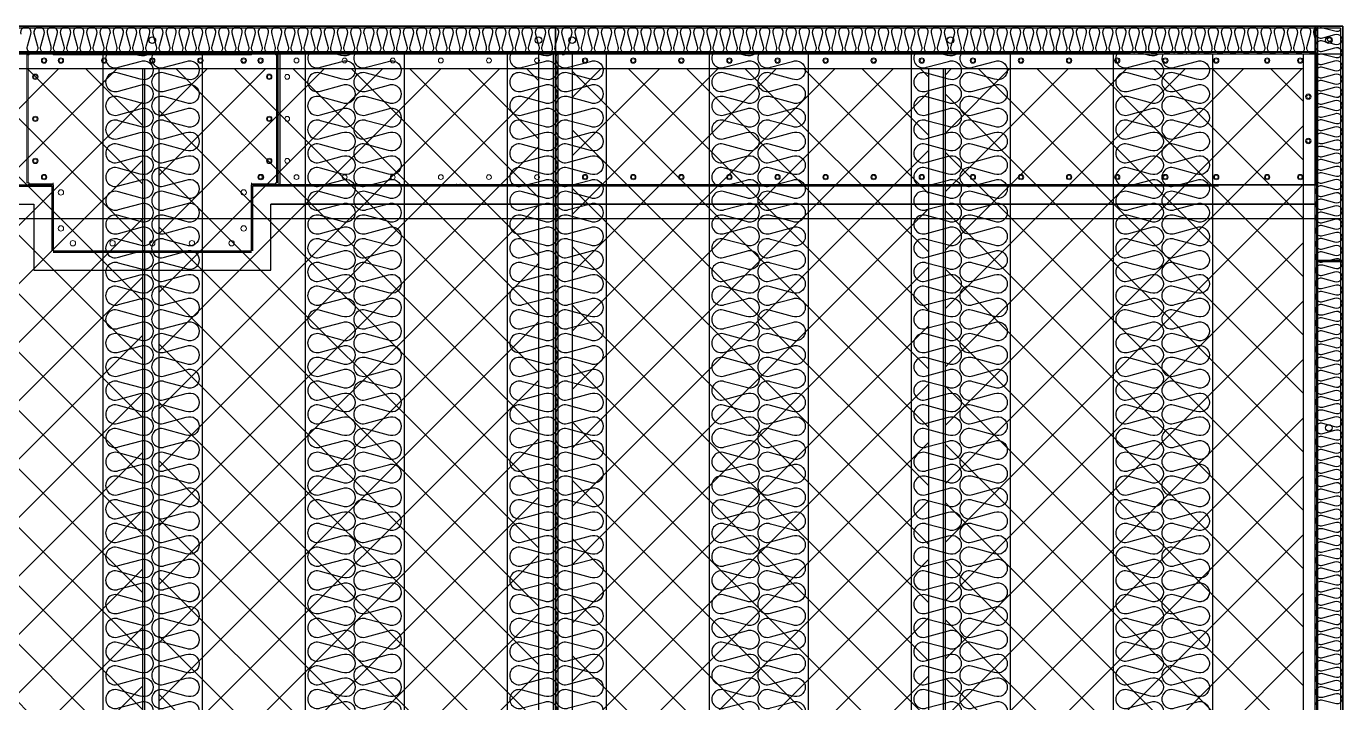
# Model space of a CAD drawing. Header units: millimetres. Extents: x 4398 to 33805, y 3079 to 23874.
# Drawn here: x 24960 to 26951, y 12385 to 13408 of the extents above; entities that cross this region are included whole.
import ezdxf

# ---------------------------------------------------------------- set-up
doc = ezdxf.new("R2010")
doc.units = ezdxf.units.MM
doc.linetypes.add('HIDDEN', pattern=[0.375, 0.25, -0.125])
doc.layers.add('SMS', color=220, linetype='Continuous')
doc.layers.add('숨은선', color=5, linetype='HIDDEN')

# ---------------------------------------------------------------- blocks, each defined once
blk = doc.blocks.new('SP전면')
at = {"color": 7}
for p, q in [((31549.2, -80510.4), (31549.2, -83988.4)), ((31699.2, -80510.4), (31699.2, -83988.4))]:
    blk.add_line(p, q, dxfattribs=at)
at = {"layer": 'SMS', "color": 5}
for points in [[(31554.8, -80510.4, 0.686718), (31572.7, -80530.4), (31605.6, -80521.5, -0.524856), (31625.1, -80534.9, -0.524856), (31605.6, -80548.3), (31572.7, -80539.4, 1.449198), (31572.7, -80566.3), (31605.6, -80557.4, -0.524856), (31625.1, -80570.8, -0.524856), (31605.6, -80584.2), (31572.7, -80575.3, 1.449198), (31572.7, -80602.2), (31605.6, -80593.3, -0.524856), (31625.1, -80606.7, -0.524856), (31605.6, -80620.1), (31572.7, -80611.2, 1.449198), (31572.7, -80638.1), (31605.6, -80629.2, -0.524856), (31625.1, -80642.6, -0.524856), (31605.6, -80656.1), (31572.7, -80647.2, 1.449198), (31572.7, -80674), (31605.6, -80665.1, -0.524856), (31625.1, -80678.5, -0.524856), (31605.6, -80692), (31572.7, -80683.1, 1.449198), (31572.7, -80709.9), (31605.6, -80701, -0.524856), (31625.1, -80714.4, -0.524856), (31605.6, -80727.9), (31572.7, -80719, 1.449198), (31572.7, -80745.8), (31605.6, -80736.9, -0.524856), (31625.1, -80750.4, -0.524856), (31605.6, -80763.8), (31572.7, -80754.9, 1.449198), (31572.7, -80781.7), (31605.6, -80772.8, -0.524856), (31625.1, -80786.3, -0.524856), (31605.6, -80799.7), (31572.7, -80790.8, 1.449198), (31572.7, -80817.7), (31605.6, -80808.7, -0.524856), (31625.1, -80822.2, -0.524856), (31605.6, -80835.6), (31572.7, -80826.7, 1.449198), (31572.7, -80853.6), (31605.6, -80844.7, -0.524856), (31625.1, -80858.1, -0.524856), (31605.6, -80871.5), (31572.7, -80862.6, 1.449198), (31572.7, -80889.5), (31605.6, -80880.6, -0.524856), (31625.1, -80894, -0.524856), (31605.6, -80907.4), (31572.7, -80898.5, 1.449198), (31572.7, -80925.4), (31605.6, -80916.5, -0.524856), (31625.1, -80929.9, -0.524856), (31605.6, -80943.3), (31572.7, -80934.4, 1.449198), (31572.7, -80961.3), (31605.6, -80952.4, -0.524856), (31625.1, -80965.8, -0.524856), (31605.6, -80979.2), (31572.7, -80970.3, 1.449198), (31572.7, -80997.2), (31605.6, -80988.3, -0.524856), (31625.1, -81001.7, -0.524856), (31605.6, -81015.2), (31572.7, -81006.3, 1.449198), (31572.7, -81033.1), (31605.6, -81024.2, -0.524856), (31625.1, -81037.6, -0.524856), (31605.6, -81051.1), (31572.7, -81042.2, 1.449198), (31572.7, -81069), (31605.6, -81060.1, -0.524856), (31625.1, -81073.5, -0.524856), (31605.6, -81087), (31572.7, -81078.1, 1.449198), (31572.7, -81104.9), (31605.6, -81096, -0.524856), (31625.1, -81109.5, -0.524856), (31605.6, -81122.9), (31572.7, -81114, 1.449198), (31572.7, -81140.8), (31605.6, -81131.9, -0.524856), (31625.1, -81145.4, -0.524856), (31605.6, -81158.8), (31572.7, -81149.9, 1.449198), (31572.7, -81176.8), (31605.6, -81167.8, -0.524856), (31625.1, -81181.3, -0.524856), (31605.6, -81194.7), (31572.7, -81185.8, 1.449198), (31572.7, -81212.7), (31605.6, -81203.8, -0.524856), (31625.1, -81217.2, -0.524856), (31605.6, -81230.6), (31572.7, -81221.7, 1.449198), (31572.7, -81248.6), (31605.6, -81239.7, -0.524856), (31625.1, -81253.1, -0.524856), (31605.6, -81266.5), (31572.7, -81257.6, 1.449198), (31572.7, -81284.5), (31605.6, -81275.6, -0.524856), (31625.1, -81289, -0.524856), (31605.6, -81302.4), (31572.7, -81293.5, 1.449198), (31572.7, -81320.4), (31605.6, -81311.5, -0.524856), (31625.1, -81324.9, -0.417249), (31610.6, -81339.3)], [(31618, -80510.4, -0.259641), (31604.1, -80512.4), (31596.6, -80510.4)], [(31624.5, -80510.4, 0.686718), (31642.3, -80530.4), (31675.2, -80521.5, -0.524856), (31694.7, -80534.9, -0.524856), (31675.2, -80548.3), (31642.3, -80539.4, 1.449198), (31642.3, -80566.3), (31675.2, -80557.4, -0.524856), (31694.7, -80570.8, -0.524856), (31675.2, -80584.2), (31642.3, -80575.3, 1.449198), (31642.3, -80602.2), (31675.2, -80593.3, -0.524856), (31694.7, -80606.7, -0.524856), (31675.2, -80620.1), (31642.3, -80611.2, 1.449198), (31642.3, -80638.1), (31675.2, -80629.2, -0.524856), (31694.7, -80642.6, -0.524856), (31675.2, -80656.1), (31642.3, -80647.2, 1.449198), (31642.3, -80674), (31675.2, -80665.1, -0.524856), (31694.7, -80678.5, -0.524856), (31675.2, -80692), (31642.3, -80683.1, 1.449198), (31642.3, -80709.9), (31675.2, -80701, -0.524856), (31694.7, -80714.4, -0.524856), (31675.2, -80727.9), (31642.3, -80719, 1.449198), (31642.3, -80745.8), (31675.2, -80736.9, -0.524856), (31694.7, -80750.4, -0.524856), (31675.2, -80763.8), (31642.3, -80754.9, 1.449198), (31642.3, -80781.7), (31675.2, -80772.8, -0.524856), (31694.7, -80786.3, -0.524856), (31675.2, -80799.7), (31642.3, -80790.8, 1.449198), (31642.3, -80817.7), (31675.2, -80808.7, -0.524856), (31694.7, -80822.2, -0.524856), (31675.2, -80835.6), (31642.3, -80826.7, 1.449198), (31642.3, -80853.6), (31675.2, -80844.7, -0.524856), (31694.7, -80858.1, -0.524856), (31675.2, -80871.5), (31642.3, -80862.6, 1.449198), (31642.3, -80889.5), (31675.2, -80880.6, -0.524856), (31694.7, -80894, -0.524856), (31675.2, -80907.4), (31642.3, -80898.5, 1.449198), (31642.3, -80925.4), (31675.2, -80916.5, -0.524856), (31694.7, -80929.9, -0.524856), (31675.2, -80943.3), (31642.3, -80934.4, 1.449198), (31642.3, -80961.3), (31675.2, -80952.4, -0.524856), (31694.7, -80965.8, -0.524856), (31675.2, -80979.2), (31642.3, -80970.3, 1.449198), (31642.3, -80997.2), (31675.2, -80988.3, -0.524856), (31694.7, -81001.7, -0.524856), (31675.2, -81015.2), (31642.3, -81006.3, 1.449198), (31642.3, -81033.1), (31675.2, -81024.2, -0.524856), (31694.7, -81037.6, -0.524856), (31675.2, -81051.1), (31642.3, -81042.2, 1.449198), (31642.3, -81069), (31675.2, -81060.1, -0.524856), (31694.7, -81073.5, -0.524856), (31675.2, -81087), (31642.3, -81078.1, 1.449198), (31642.3, -81104.9), (31675.2, -81096, -0.524856), (31694.7, -81109.5, -0.524856), (31675.2, -81122.9), (31642.3, -81114, 1.449198), (31642.3, -81140.8), (31675.2, -81131.9, -0.524856), (31694.7, -81145.4, -0.524856), (31675.2, -81158.8), (31642.3, -81149.9, 1.449198), (31642.3, -81176.8), (31675.2, -81167.8, -0.524856), (31694.7, -81181.3, -0.524856), (31675.2, -81194.7), (31642.3, -81185.8, 1.449198), (31642.3, -81212.7), (31675.2, -81203.8, -0.524856), (31694.7, -81217.2, -0.524856), (31675.2, -81230.6), (31642.3, -81221.7, 1.449198), (31642.3, -81248.6), (31675.2, -81239.7, -0.524856), (31694.7, -81253.1, -0.524856), (31675.2, -81266.5), (31642.3, -81257.6, 1.449198), (31642.3, -81284.5), (31675.2, -81275.6, -0.524856), (31694.7, -81289, -0.524856), (31675.2, -81302.4), (31642.3, -81293.5, 1.449198), (31642.3, -81320.4), (31675.2, -81311.5, -0.524856), (31694.7, -81324.9, -0.417249), (31680.2, -81339.3)], [(31553.7, -81310.6, 0.446849), (31572.7, -81320.4), (31605.6, -81311.5, -0.524856), (31625.1, -81324.9, -0.524856), (31605.6, -81338.3), (31572.7, -81329.4, 1.449198), (31572.7, -81356.3), (31605.6, -81347.4, -0.524856), (31625.1, -81360.8, -0.524856), (31605.6, -81374.3), (31572.7, -81365.4, 1.449198), (31572.7, -81392.2), (31605.6, -81383.3, -0.524856), (31625.1, -81396.7, -0.524856), (31605.6, -81410.2), (31572.7, -81401.3, 1.449198), (31572.7, -81428.1), (31605.6, -81419.2, -0.524856), (31625.1, -81432.6, -0.524856), (31605.6, -81446.1), (31572.7, -81437.2, 1.449198), (31572.7, -81464), (31605.6, -81455.1, -0.524856), (31625.1, -81468.6, -0.524856), (31605.6, -81482), (31572.7, -81473.1, 1.449198), (31572.7, -81499.9), (31605.6, -81491, -0.524856), (31625.1, -81504.5, -0.524856)], [(31623.3, -81310.6, 0.446849), (31642.3, -81320.4), (31675.2, -81311.5, -0.524856), (31694.7, -81324.9, -0.524856), (31675.2, -81338.3), (31642.3, -81329.4, 1.449198), (31642.3, -81356.3), (31675.2, -81347.4, -0.524856), (31694.7, -81360.8, -0.524856), (31675.2, -81374.3), (31642.3, -81365.4, 1.449198), (31642.3, -81392.2), (31675.2, -81383.3, -0.524856), (31694.7, -81396.7, -0.524856), (31675.2, -81410.2), (31642.3, -81401.3, 1.449198), (31642.3, -81428.1), (31675.2, -81419.2, -0.524856), (31694.7, -81432.6, -0.524856), (31675.2, -81446.1), (31642.3, -81437.2, 1.449198), (31642.3, -81464), (31675.2, -81455.1, -0.524856), (31694.7, -81468.6, -0.524856), (31675.2, -81482), (31642.3, -81473.1, 1.449198), (31642.3, -81499.9), (31675.2, -81491, -0.524856), (31694.7, -81504.5, -0.524856)]]:
    blk.add_lwpolyline(points, format="xyb", dxfattribs=at)
blk = doc.blocks.new('SCR350')
at = {"ltscale": 500}
h = blk.add_hatch(dxfattribs=at)
h.set_pattern_fill('ANSI37', color=251, scale=500)
h.set_pattern_definition([(45, (4125.66, -83199.656), (-44.19417, 44.19417), []), (135, (4125.66, -83199.656), (-44.19417, -44.19417), [])])
h.paths.add_polyline_path([(32567.4, -70588.8), (33136.3, -70588.8), (33136.3, -67155.8), (32567.4, -67155.8)])
h = blk.add_hatch(dxfattribs=at)
h.set_pattern_fill('ANSI37', color=251, scale=500)
h.set_pattern_definition([(45, (4173.66, -83199.656), (-44.19417, 44.19417), []), (135, (4173.66, -83199.656), (-44.19417, -44.19417), [])])
h.paths.add_polyline_path([(33161.3, -70588.8), (33735.3, -70588.8), (33735.3, -67155.8), (33161.3, -67155.8)])
h = blk.add_hatch(dxfattribs=at)
h.set_pattern_fill('ANSI37', color=251, scale=500)
h.set_pattern_definition([(45, (4327.157, -83199.656), (-44.19417, 44.19417), []), (135, (4327.157, -83199.656), (-44.19417, -44.19417), [])])
h.paths.add_polyline_path([(33786.4, -70588.8), (34325, -70588.8), (34325, -67155.8), (33786.4, -67155.8)])
h = blk.add_hatch(dxfattribs=at)
h.set_pattern_fill('ANSI37', color=251, scale=500)
h.set_pattern_definition([(45, (4149.657, -83199.656), (-44.19417, 44.19417), []), (135, (4149.657, -83199.656), (-44.19417, -44.19417), [])])
h.paths.add_polyline_path([(34350, -70588.8), (34891.7, -70588.8), (34891.7, -67155.8), (34350, -67155.8)])
at = {"color": 251, "ltscale": 500}
for p, q in [((33760.4, -67094.3), (32542.2, -67094.3)), ((33760.4, -67094.3), (32542.2, -67094.3)), ((33760.4, -67094.3), (33760.4, -70650.3)), ((33761.2, -67094.3), (33761.2, -70650.3)), ((34948.2, -67094.3), (33761.2, -67094.3)), ((34948.2, -67094.3), (34948.2, -70650.3)), ((33760.4, -67130.8), (32542.2, -67130.8)), ((33760.4, -67133.3), (32542.2, -67133.3)), ((33735.3, -67133.3), (33735.3, -70611.3)), ((33757.3, -67133.3), (33757.3, -70611.3)), ((34911.7, -67130.8), (33761.2, -67130.8)), ((34948.2, -67133.3), (33761.2, -67133.3)), ((33764.4, -67133.3), (33764.4, -70611.3)), ((33786.4, -67133.3), (33786.4, -70611.3)), ((34891.7, -67133.3), (34891.7, -70611.3)), ((34909.2, -67133.3), (34909.2, -70611.3)), ((34911.7, -67130.8), (34911.7, -70613.8)), ((33760.4, -67155.8), (32542.2, -67155.8)), ((33136.3, -67155.8), (33136.3, -70588.8)), ((33139.3, -67155.8), (33139.3, -70588.8)), ((33161.3, -67155.8), (33161.3, -70588.8)), ((34891.7, -67155.8), (33761.2, -67155.8)), ((34325, -67155.8), (34325, -70588.8)), ((34347, -67155.8), (34347, -70588.8)), ((34350, -67155.8), (34350, -70588.8))]:
    blk.add_line(p, q, dxfattribs=at)
for centre in [(33151.3, -67112.3), (33735.4, -67112.3), (33786.2, -67112.3), (34358.4, -67112.3), (34930.2, -67112.3), (34930.2, -67699)]:
    blk.add_circle(centre, 5, dxfattribs=at)
blk = doc.blocks.new('2')
for p, q in [((26105.6, 13408.4), (23350.6, 13408.4)), ((23390.6, 13408.4), (26910.5, 13408.4)), ((26105.6, 13408.4), (26950.6, 13408.4)), ((26910.5, 13370.2), (26910.5, 13408.4)), ((26910.5, 13368.4), (26910.5, 13408.4)), ((26912.3, 13408.4), (26912.3, 13053.9)), ((26950.5, 13408.4), (26912.3, 13408.4)), ((26950.5, 13408.4), (26950.5, 13053.9)), ((26950.5, 13408.4), (26950.5, 13053.9)), ((26950.6, 13408.4), (26950.6, 9808.4)), ((23390.6, 13370.2), (26910.5, 13370.2)), ((23605.1, 13368.4), (26626.9, 13368.4)), ((26910.5, 13368.4), (26910.5, 13168.4)), ((23390.6, 13168.4), (25000.5, 13168.4)), ((23390.6, 13166.6), (24998.7, 13166.6)), ((24998.7, 13166.6), (24998.7, 13068.4)), ((25000.5, 13168.4), (25000.5, 13068.4)), ((25300.5, 13068.4), (25300.5, 13168.4)), ((25300.5, 13168.4), (26910.5, 13168.4)), ((26910.5, 13168.4), (25300.5, 13168.4)), ((25302.4, 13068.4), (25302.4, 13166.6)), ((26762.8, 13166.6), (25302.4, 13166.6)), ((23388.8, 13139.3), (24971.4, 13139.3)), ((24971.4, 13139.3), (24971.4, 13039.3)), ((25329.6, 13039.3), (25329.6, 13139.3)), ((25329.6, 13139.3), (26912.3, 13139.3)), ((26912.3, 13139.3), (25329.6, 13139.3)), ((25000.5, 13068.4), (25300.5, 13068.4)), ((25000.5, 13066.6), (25300.5, 13066.6)), ((24971.4, 13039.3), (25329.6, 13039.3)), ((26950.5, 13053.9), (26912.3, 13053.9)), ((26912.3, 13052), (26912.3, 10264.7)), ((26950.5, 13052), (26912.3, 13052))]:
    blk.add_line(p, q)
at = {"color": 7}
for p, q in [((23350.6, 13408.4), (26105.6, 13408.4)), ((26950.6, 13408.4), (26105.6, 13408.4)), ((26908.6, 13408.4), (26908.6, 9888.4)), ((26950.6, 13408.4), (26950.6, 9808.4)), ((26908.6, 13366.4), (23392.6, 13366.4))]:
    blk.add_line(p, q, dxfattribs=at)
at = {"color": 7, "lineweight": 15}
for p, q in [((26626.9, 13368.4), (23605.1, 13368.4)), ((23605.1, 13366.6), (26626.9, 13366.6)), ((24961, 13171.6), (24961, 13365.2)), ((24962.8, 13365.2), (24961, 13365.2)), ((24964.2, 13365.2), (24962.8, 13365.2)), ((24962.8, 13171.6), (24962.8, 13365.2)), ((24964.2, 13366.6), (24964.2, 13368.4)), ((24964.2, 13368.4), (25000.5, 13368.4)), ((24964.2, 13366.6), (25000.5, 13366.6)), ((24964.2, 13365.2), (24964.2, 13366.6)), ((24997.4, 13368.4), (24997.4, 13366.6)), ((25000.5, 13366.6), (25000.5, 13368.4)), ((25000.5, 13365.2), (25000.5, 13366.6)), ((25300.5, 13365.2), (25000.5, 13365.2)), ((25005.5, 13368.4), (25005.5, 13366.6)), ((25029.2, 13368.4), (25029.2, 13366.6)), ((25066.4, 13368.4), (25066.4, 13366.6)), ((25074.6, 13368.4), (25074.6, 13366.6)), ((25135.5, 13368.4), (25135.5, 13366.6)), ((25143.7, 13368.4), (25143.7, 13366.6)), ((25157.4, 13368.4), (25157.4, 13366.6)), ((25165.5, 13368.4), (25165.5, 13366.6)), ((25226.4, 13368.4), (25226.4, 13366.6)), ((25234.6, 13368.4), (25234.6, 13366.6)), ((25271.9, 13368.4), (25271.9, 13366.6)), ((25295.5, 13368.4), (25295.5, 13366.6)), ((25295.5, 13368.4), (25295.5, 13366.6)), ((25300.5, 13366.6), (25300.5, 13368.4)), ((25300.5, 13368.4), (25336.9, 13368.4)), ((25300.5, 13366.6), (25300.5, 13368.4)), ((25336.9, 13368.4), (25300.5, 13368.4)), ((25300.5, 13366.6), (25336.9, 13366.6)), ((25300.5, 13365.2), (25300.5, 13366.6)), ((25336.9, 13366.6), (25300.5, 13366.6)), ((25300.5, 13365.2), (25300.5, 13366.6)), ((25303.7, 13368.4), (25303.7, 13366.6)), ((25303.7, 13368.4), (25303.7, 13366.6)), ((25336.9, 13366.6), (25336.9, 13368.4)), ((25336.9, 13366.6), (25336.9, 13368.4)), ((25336.9, 13365.2), (25336.9, 13366.6)), ((25336.9, 13365.2), (25336.9, 13366.6)), ((25336.9, 13365.2), (25338.3, 13365.2)), ((25336.9, 13365.2), (25338.3, 13365.2)), ((25338.3, 13365.2), (25338.3, 13171.6)), ((25340.1, 13365.2), (25338.3, 13365.2)), ((25338.3, 13365.2), (25340.1, 13365.2)), ((25338.3, 13171.6), (25338.3, 13365.2)), ((25340.1, 13365.2), (25340.1, 13171.6)), ((25340.1, 13171.6), (25340.1, 13365.2)), ((25341.9, 13368.4), (25341.9, 13168.4)), ((25341.9, 13368.4), (25343.7, 13368.4)), ((25343.7, 13368.4), (25343.7, 13168.4)), ((25345.1, 13368.4), (25343.7, 13368.4)), ((25345.1, 13368.4), (25765.1, 13368.4)), ((25364.6, 13368.4), (25364.6, 13366.6)), ((25372.8, 13368.4), (25372.8, 13366.6)), ((25433.7, 13368.4), (25433.7, 13366.6)), ((25441.9, 13368.4), (25441.9, 13366.6)), ((25502.8, 13368.4), (25502.8, 13366.6)), ((25511, 13368.4), (25511, 13366.6)), ((25571.9, 13368.4), (25571.9, 13366.6)), ((25580.1, 13368.4), (25580.1, 13366.6)), ((25610.1, 13368.4), (25610.1, 13366.6)), ((25619.2, 13368.4), (25619.2, 13366.6)), ((25619.2, 13368.4), (25619.2, 13366.6)), ((25627.4, 13368.4), (25627.4, 13366.6)), ((25627.4, 13368.4), (25627.4, 13366.6)), ((25647.8, 13368.4), (25647.8, 13366.6)), ((25647.8, 13368.4), (25647.8, 13366.6)), ((25656, 13368.4), (25656, 13366.6)), ((25656, 13368.4), (25656, 13366.6)), ((25664.6, 13368.4), (25664.6, 13366.6)), ((25683.7, 13368.4), (25683.7, 13366.6)), ((25695.1, 13368.4), (25695.1, 13366.6)), ((25703.3, 13368.4), (25703.3, 13366.6)), ((25764.2, 13368.4), (25764.2, 13366.6)), ((25765.1, 13368.4), (25766.4, 13368.4)), ((25766.4, 13368.4), (25768.3, 13368.4)), ((25770.1, 13365.2), (25771.9, 13365.2)), ((25773.3, 13365.2), (25771.9, 13365.2)), ((25772.4, 13368.4), (25772.4, 13366.6)), ((26626.9, 13368.4), (25773.3, 13368.4)), ((25773.3, 13366.6), (25773.3, 13368.4)), ((25773.3, 13365.2), (25773.3, 13366.6)), ((26626.9, 13366.6), (25773.3, 13366.6)), ((25833.3, 13368.4), (25833.3, 13366.6)), ((25841.4, 13368.4), (25841.4, 13366.6)), ((25864.6, 13368.4), (25864.6, 13366.6)), ((25902.4, 13368.4), (25902.4, 13366.6)), ((25910.5, 13368.4), (25910.5, 13366.6)), ((25971.4, 13368.4), (25971.4, 13366.6)), ((25979.6, 13368.4), (25979.6, 13366.6)), ((26040.5, 13368.4), (26040.5, 13366.6)), ((26042.8, 13368.4), (26042.8, 13366.6)), ((26048.7, 13368.4), (26048.7, 13366.6)), ((26109.6, 13368.4), (26109.6, 13366.6)), ((26117.8, 13368.4), (26117.8, 13366.6)), ((26131.4, 13368.4), (26131.4, 13366.6)), ((26139.6, 13368.4), (26139.6, 13366.6)), ((26192.8, 13368.4), (26192.8, 13366.6)), ((26350.5, 13368.4), (26350.5, 13366.6)), ((26358.7, 13368.4), (26358.7, 13366.6)), ((26419.6, 13368.4), (26419.6, 13366.6)), ((26427.8, 13368.4), (26427.8, 13366.6)), ((26488.7, 13368.4), (26488.7, 13366.6)), ((26496.9, 13368.4), (26496.9, 13366.6)), ((26557.8, 13368.4), (26557.8, 13366.6)), ((26565.5, 13368.4), (26565.5, 13366.6)), ((26566, 13368.4), (26566, 13366.6)), ((26626.9, 13368.4), (26626.9, 13366.6)), ((26635.1, 13368.4), (26635.1, 13366.6)), ((26696, 13368.4), (26696, 13366.6)), ((26704.2, 13368.4), (26704.2, 13366.6)), ((26714.6, 13368.4), (26714.6, 13366.6)), ((26733.7, 13368.4), (26733.7, 13366.6)), ((26743.3, 13368.4), (26743.3, 13366.6)), ((26743.3, 13368.4), (26743.3, 13366.6)), ((26751.4, 13368.4), (26751.4, 13366.6)), ((26751.4, 13368.4), (26751.4, 13366.6)), ((26910.5, 13368.4), (26910.5, 13365.2)), ((26910.5, 13368.4), (26910.5, 13365.2)), ((26910.5, 13345.7), (26910.5, 13365.2)), ((26910.5, 13345.7), (26910.5, 13365.2)), ((26910.5, 13191.1), (26910.5, 13345.7)), ((26910.5, 13191.1), (26910.5, 13171.6)), ((23390.6, 13168.4), (25000.5, 13168.4)), ((24961, 13171.6), (24962.8, 13171.6)), ((24964.2, 13171.6), (24962.8, 13171.6)), ((24963.3, 13168.4), (24963.3, 13170.2)), ((24964.2, 13171.6), (24964.2, 13170.2)), ((25000.5, 13170.2), (24964.2, 13170.2)), ((24964.2, 13170.2), (24964.2, 13168.4)), ((25000.5, 13168.4), (24964.2, 13168.4)), ((25000.5, 13171.6), (25000.5, 13170.2)), ((25000.5, 13171.6), (25000.5, 13170.2)), ((25000.5, 13168.4), (25000.5, 13170.2)), ((25000.5, 13168.4), (25000.5, 13068.4)), ((25300.5, 13171.6), (25300.5, 13170.2)), ((25300.5, 13171.6), (25300.5, 13170.2)), ((25300.5, 13170.2), (25300.5, 13168.4)), ((25336.9, 13170.2), (25300.5, 13170.2)), ((25300.5, 13170.2), (25336.9, 13170.2)), ((25300.5, 13168.4), (25300.5, 13170.2)), ((25300.5, 13168.4), (26910.5, 13168.4)), ((25300.5, 13068.4), (25300.5, 13168.4)), ((25336.9, 13168.4), (25300.5, 13168.4)), ((26910.5, 13168.4), (25300.5, 13168.4)), ((25300.5, 13168.4), (25336.9, 13168.4)), ((25336.9, 13171.6), (25338.3, 13171.6)), ((25336.9, 13171.6), (25336.9, 13170.2)), ((25336.9, 13171.6), (25338.3, 13171.6)), ((25336.9, 13171.6), (25336.9, 13170.2)), ((25336.9, 13168.4), (25336.9, 13170.2)), ((25336.9, 13170.2), (25336.9, 13168.4)), ((25337.8, 13168.4), (25337.8, 13170.2)), ((25338.3, 13171.6), (25340.1, 13171.6)), ((25340.1, 13171.6), (25338.3, 13171.6)), ((25343.7, 13168.4), (25341.9, 13168.4)), ((25343.3, 13168.4), (25343.3, 13170.2)), ((25345.1, 13168.4), (25343.7, 13168.4)), ((25765.1, 13168.4), (25345.1, 13168.4)), ((25610.5, 13168.4), (25610.5, 13170.2)), ((25616, 13168.4), (25616, 13170.2)), ((26910.5, 13168.4), (26910.5, 13171.6)), ((25300.5, 13068.4), (25000.5, 13068.4))]:
    blk.add_line(p, q, dxfattribs=at)
at = {"ltscale": 500}
for p, q in [((23350.6, 13117.4), (26950.5, 13117.4)), ((26950.5, 13117.4), (26950.5, 9808.3))]:
    blk.add_line(p, q, dxfattribs=at)
blk.add_circle((26930.6, 13388.4), 3)
at = {"color": 7, "lineweight": 15}
for centre, radius in [((24986.9, 13356.6), 4.09), ((24986.9, 13356.6), 2.73), ((25012.4, 13356.6), 4.09), ((25012.4, 13356.6), 2.73), ((25077.8, 13356.6), 4.09), ((25077.8, 13356.6), 2.73), ((25150.5, 13356.6), 4.09), ((25150.5, 13356.6), 2.73), ((25223.3, 13356.6), 4.09), ((25223.3, 13356.6), 2.73), ((25288.7, 13356.6), 4.09), ((25288.7, 13356.6), 4.09), ((25288.7, 13356.6), 2.73), ((25288.7, 13356.6), 2.73), ((25314.2, 13356.6), 4.09), ((25314.2, 13356.6), 4.09), ((25314.2, 13356.6), 2.73), ((25314.2, 13356.6), 2.73), ((25368.7, 13356.6), 3.64), ((25368.7, 13356.6), 3.64), ((25441.4, 13356.6), 3.64), ((25441.4, 13356.6), 3.64), ((25514.2, 13356.6), 3.64), ((25514.2, 13356.6), 3.64), ((25586.9, 13356.6), 3.64), ((25586.9, 13356.6), 3.64), ((25659.6, 13356.6), 3.64), ((25659.6, 13356.6), 3.64), ((25732.4, 13356.6), 3.64), ((25732.4, 13356.6), 3.64), ((25805.1, 13356.6), 4.09), ((25805.1, 13356.6), 2.73), ((25877.8, 13356.6), 4.09), ((25877.8, 13356.6), 2.73), ((25950.5, 13356.6), 4.09), ((25950.5, 13356.6), 2.73), ((26023.3, 13356.6), 4.09), ((26023.3, 13356.6), 2.73), ((26096, 13356.6), 4.09), ((26096, 13356.6), 2.73), ((26168.7, 13356.6), 4.09), ((26168.7, 13356.6), 2.73), ((26241.4, 13356.6), 4.09), ((26241.4, 13356.6), 2.73), ((26314.2, 13356.6), 4.09), ((26314.2, 13356.6), 2.73), ((26391.4, 13356.6), 4.09), ((26391.4, 13356.6), 2.73), ((26464.2, 13356.6), 4.09), ((26464.2, 13356.6), 2.73), ((26536.9, 13356.6), 4.09), ((26536.9, 13356.6), 2.73), ((26609.6, 13356.6), 4.09), ((26609.6, 13356.6), 2.73), ((26682.4, 13356.6), 4.09), ((26682.4, 13356.6), 2.73), ((26759.4, 13356.6), 4.09), ((26759.4, 13356.6), 2.73), ((26836.4, 13356.6), 4.09), ((26836.4, 13356.6), 2.73), ((26886.4, 13356.6), 4.09), ((26886.4, 13356.6), 2.73), ((24973.7, 13332), 4.09), ((24973.7, 13332), 2.73), ((25327.4, 13332), 4.09), ((25327.4, 13332), 4.09), ((25327.4, 13332), 2.73), ((25354.6, 13332), 3.64), ((25354.6, 13332), 3.64), ((26898.7, 13302), 4.09), ((26898.7, 13302), 2.73), ((24973.7, 13268.4), 4.09), ((24973.7, 13268.4), 2.73), ((25327.4, 13268.4), 4.09), ((25327.4, 13268.4), 4.09), ((25327.4, 13268.4), 2.73), ((25354.6, 13268.4), 3.64), ((26898.7, 13234.8), 4.09), ((26898.7, 13234.8), 2.73), ((24973.7, 13204.8), 4.09), ((24973.7, 13204.8), 2.73), ((25327.4, 13204.8), 4.09), ((25327.4, 13204.8), 4.09), ((25327.4, 13204.8), 2.73), ((25354.6, 13204.8), 3.64), ((24986.9, 13180.2), 4.09), ((24986.9, 13180.2), 2.73), ((25314.2, 13180.2), 4.09), ((25315.1, 13180.2), 4.09), ((25314.2, 13180.2), 2.73), ((25314.2, 13180.2), 2.73), ((25368.7, 13180.2), 3.64), ((25368.7, 13180.2), 3.64), ((25441.4, 13180.2), 3.64), ((25441.4, 13180.2), 3.64), ((25514.2, 13180.2), 3.64), ((25514.2, 13180.2), 3.64), ((25586.9, 13180.2), 3.64), ((25586.9, 13180.2), 3.64), ((25659.6, 13180.2), 3.64), ((25659.6, 13180.2), 3.64), ((25732.4, 13180.2), 3.64), ((25732.4, 13180.2), 3.64), ((25805.1, 13180.2), 4.09), ((25805.1, 13180.2), 2.73), ((25877.8, 13180.2), 4.09), ((25877.8, 13180.2), 2.73), ((25950.5, 13180.2), 4.09), ((25950.5, 13180.2), 2.73), ((26023.3, 13180.2), 4.09), ((26023.3, 13180.2), 2.73), ((26096, 13180.2), 4.09), ((26096, 13180.2), 2.73), ((26168.7, 13180.2), 4.09), ((26168.7, 13180.2), 2.73), ((26241.4, 13180.2), 4.09), ((26241.4, 13180.2), 2.73), ((26314.2, 13180.2), 4.09), ((26314.2, 13180.2), 2.73), ((26391.4, 13180.2), 4.09), ((26391.4, 13180.2), 2.73), ((26464.2, 13180.2), 4.09), ((26464.2, 13180.2), 2.73), ((26536.9, 13180.2), 4.09), ((26536.9, 13180.2), 2.73), ((26609.6, 13180.2), 4.09), ((26609.6, 13180.2), 2.73), ((26682.4, 13180.2), 4.09), ((26682.4, 13180.2), 2.73), ((26759.4, 13180.2), 4.09), ((26759.4, 13180.2), 2.73), ((26836.4, 13180.2), 4.09), ((26836.4, 13180.2), 2.73), ((26886.4, 13180.2), 4.09), ((26886.4, 13180.2), 2.73), ((25012.4, 13157), 4.09), ((25288.7, 13157), 4.09), ((25288.7, 13157), 4.09), ((25012.4, 13102.5), 4.09), ((25288.7, 13102.5), 4.09), ((25030.5, 13080.2), 4.09), ((25090.5, 13080.2), 4.09), ((25150.5, 13080.2), 4.09), ((25210.5, 13080.2), 4.09), ((25270.5, 13080.2), 4.09)]:
    blk.add_circle(centre, radius, dxfattribs=at)
at = {"layer": 'SMS', "color": 5}
for points in [[(24977.4, 13407.2, 0.446849), (24972, 13396.6), (24976.9, 13378.4, -0.524856), (24969.4, 13367.5, -0.524856), (24962, 13378.4), (24966.9, 13396.6, 1.449198), (24952, 13396.6)], [(25556, 13407.2, 0.446849), (25550.5, 13396.6), (25555.5, 13378.4, -0.524856), (25548, 13367.5, -0.524856), (25540.5, 13378.4), (25545.5, 13396.6, 1.449198), (25530.6, 13396.6), (25535.5, 13378.4, -0.524856), (25528, 13367.5, -0.524856), (25520.6, 13378.4), (25525.5, 13396.6, 1.449198), (25510.6, 13396.6), (25515.6, 13378.4, -0.524856), (25508.1, 13367.5, -0.524856), (25500.6, 13378.4), (25505.6, 13396.6, 1.449198), (25490.7, 13396.6), (25495.6, 13378.4, -0.524856), (25488.1, 13367.5, -0.524856), (25480.7, 13378.4), (25485.6, 13396.6, 1.449198), (25470.7, 13396.6), (25475.7, 13378.4, -0.524856), (25468.2, 13367.5, -0.524856), (25460.7, 13378.4), (25465.7, 13396.6, 1.449198), (25450.8, 13396.6), (25455.7, 13378.4, -0.524856), (25448.2, 13367.5, -0.524856), (25440.8, 13378.4), (25445.7, 13396.6, 1.449198), (25430.8, 13396.6), (25435.8, 13378.4, -0.524856), (25428.3, 13367.5, -0.524856), (25420.8, 13378.4), (25425.8, 13396.6, 1.449198), (25410.9, 13396.6), (25415.8, 13378.4, -0.524856), (25408.3, 13367.5, -0.524856), (25400.9, 13378.4), (25405.8, 13396.6, 1.449198), (25390.9, 13396.6), (25395.9, 13378.4, -0.524856), (25388.4, 13367.5, -0.524856), (25380.9, 13378.4), (25385.9, 13396.6, 1.449198), (25371, 13396.6), (25375.9, 13378.4, -0.524856), (25368.4, 13367.5, -0.524856), (25361, 13378.4), (25365.9, 13396.6, 1.449198), (25351, 13396.6), (25356, 13378.4, -0.524856), (25348.5, 13367.5, -0.524856), (25341, 13378.4), (25346, 13396.6, 1.449198), (25331.1, 13396.6), (25336, 13378.4, -0.524856), (25328.5, 13367.5, -0.524856), (25321.1, 13378.4), (25326, 13396.6, 1.449198), (25311.1, 13396.6), (25316.1, 13378.4, -0.524856), (25308.6, 13367.5, -0.524856), (25301.1, 13378.4), (25306.1, 13396.6, 1.449198), (25291.2, 13396.6), (25296.1, 13378.4, -0.524856), (25288.6, 13367.5, -0.524856), (25281.2, 13378.4), (25286.1, 13396.6, 1.449198), (25271.2, 13396.6), (25276.2, 13378.4, -0.524856), (25268.7, 13367.5, -0.524856), (25261.2, 13378.4), (25266.2, 13396.6, 1.449198), (25251.3, 13396.6), (25256.2, 13378.4, -0.524856), (25248.7, 13367.5, -0.524856), (25241.3, 13378.4), (25246.2, 13396.6, 1.449198), (25231.3, 13396.6), (25236.3, 13378.4, -0.524856), (25228.8, 13367.5, -0.524856), (25221.3, 13378.4), (25226.3, 13396.6, 1.449198), (25211.4, 13396.6), (25216.3, 13378.4, -0.524856), (25208.8, 13367.5, -0.524856), (25201.4, 13378.4), (25206.3, 13396.6, 1.449198), (25191.4, 13396.6), (25196.4, 13378.4, -0.524856), (25188.9, 13367.5, -0.524856), (25181.4, 13378.4), (25186.4, 13396.6, 1.449198), (25171.5, 13396.6), (25176.4, 13378.4, -0.524856), (25168.9, 13367.5, -0.524856), (25161.5, 13378.4), (25166.4, 13396.6, 1.449198), (25151.5, 13396.6), (25156.5, 13378.4, -0.524856), (25149, 13367.5, -0.524856), (25141.5, 13378.4), (25146.5, 13396.6, 1.449198), (25131.6, 13396.6), (25136.5, 13378.4, -0.524856), (25129, 13367.5, -0.524856), (25121.6, 13378.4), (25126.5, 13396.6, 1.449198), (25111.6, 13396.6), (25116.6, 13378.4, -0.524856), (25109.1, 13367.5, -0.524856), (25101.6, 13378.4), (25106.6, 13396.6, 1.449198), (25091.7, 13396.6), (25096.6, 13378.4, -0.524856), (25089.1, 13367.5, -0.524856), (25081.7, 13378.4), (25086.6, 13396.6, 1.449198), (25071.7, 13396.6), (25076.7, 13378.4, -0.524856), (25069.2, 13367.5, -0.524856), (25061.7, 13378.4), (25066.7, 13396.6, 1.449198), (25051.8, 13396.6), (25056.7, 13378.4, -0.524856), (25049.2, 13367.5, -0.524856), (25041.8, 13378.4), (25046.7, 13396.6, 1.449198), (25031.8, 13396.6), (25036.8, 13378.4, -0.524856), (25029.3, 13367.5, -0.524856), (25021.8, 13378.4), (25026.8, 13396.6, 1.449198), (25011.9, 13396.6), (25016.8, 13378.4, -0.524856), (25009.3, 13367.5, -0.524856), (25001.9, 13378.4), (25006.8, 13396.6, 1.449198), (24991.9, 13396.6), (24996.9, 13378.4, -0.524856), (24989.4, 13367.5, -0.524856), (24981.9, 13378.4), (24986.9, 13396.6, 1.449198), (24972, 13396.6), (24976.9, 13378.4, -0.524856), (24969.4, 13367.5, -0.417249), (24961.5, 13375.6)], [(26134.5, 13407.2, 0.446849), (26129.1, 13396.6), (26134, 13378.4, -0.524856), (26126.5, 13367.5, -0.524856), (26119.1, 13378.4), (26124, 13396.6, 1.449198), (26109.1, 13396.6), (26114.1, 13378.4, -0.524856), (26106.6, 13367.5, -0.524856), (26099.1, 13378.4), (26104.1, 13396.6, 1.449198), (26089.2, 13396.6), (26094.1, 13378.4, -0.524856), (26086.6, 13367.5, -0.524856), (26079.2, 13378.4), (26084.1, 13396.6, 1.449198), (26069.2, 13396.6), (26074.2, 13378.4, -0.524856), (26066.7, 13367.5, -0.524856), (26059.2, 13378.4), (26064.2, 13396.6, 1.449198), (26049.3, 13396.6), (26054.2, 13378.4, -0.524856), (26046.7, 13367.5, -0.524856), (26039.3, 13378.4), (26044.2, 13396.6, 1.449198), (26029.3, 13396.6), (26034.3, 13378.4, -0.524856), (26026.8, 13367.5, -0.524856), (26019.3, 13378.4), (26024.3, 13396.6, 1.449198), (26009.4, 13396.6), (26014.3, 13378.4, -0.524856), (26006.8, 13367.5, -0.524856), (25999.4, 13378.4), (26004.3, 13396.6, 1.449198), (25989.4, 13396.6), (25994.4, 13378.4, -0.524856), (25986.9, 13367.5, -0.524856), (25979.4, 13378.4), (25984.4, 13396.6, 1.449198), (25969.5, 13396.6), (25974.4, 13378.4, -0.524856), (25966.9, 13367.5, -0.524856), (25959.5, 13378.4), (25964.4, 13396.6, 1.449198), (25949.5, 13396.6), (25954.5, 13378.4, -0.524856), (25947, 13367.5, -0.524856), (25939.5, 13378.4), (25944.5, 13396.6, 1.449198), (25929.6, 13396.6), (25934.5, 13378.4, -0.524856), (25927, 13367.5, -0.524856), (25919.6, 13378.4), (25924.5, 13396.6, 1.449198), (25909.6, 13396.6), (25914.6, 13378.4, -0.524856), (25907.1, 13367.5, -0.524856), (25899.6, 13378.4), (25904.6, 13396.6, 1.449198), (25889.7, 13396.6), (25894.6, 13378.4, -0.524856), (25887.1, 13367.5, -0.524856), (25879.7, 13378.4), (25884.6, 13396.6, 1.449198), (25869.7, 13396.6), (25874.7, 13378.4, -0.524856), (25867.2, 13367.5, -0.524856), (25859.7, 13378.4), (25864.7, 13396.6, 1.449198), (25849.8, 13396.6), (25854.7, 13378.4, -0.524856), (25847.2, 13367.5, -0.524856), (25839.8, 13378.4), (25844.7, 13396.6, 1.449198), (25829.8, 13396.6), (25834.8, 13378.4, -0.524856), (25827.3, 13367.5, -0.524856), (25819.8, 13378.4), (25824.8, 13396.6, 1.449198), (25809.9, 13396.6), (25814.8, 13378.4, -0.524856), (25807.3, 13367.5, -0.524856), (25799.9, 13378.4), (25804.8, 13396.6, 1.449198), (25789.9, 13396.6), (25794.9, 13378.4, -0.524856), (25787.4, 13367.5, -0.524856), (25779.9, 13378.4), (25784.9, 13396.6, 1.449198), (25770, 13396.6), (25774.9, 13378.4, -0.524856), (25767.4, 13367.5, -0.524856), (25760, 13378.4), (25764.9, 13396.6, 1.449198), (25750, 13396.6), (25755, 13378.4, -0.524856), (25747.5, 13367.5, -0.524856), (25740, 13378.4), (25745, 13396.6, 1.449198), (25730.1, 13396.6), (25735, 13378.4, -0.524856), (25727.5, 13367.5, -0.524856), (25720.1, 13378.4), (25725, 13396.6, 1.449198), (25710.1, 13396.6), (25715.1, 13378.4, -0.524856), (25707.6, 13367.5, -0.524856), (25700.1, 13378.4), (25705.1, 13396.6, 1.449198), (25690.2, 13396.6), (25695.1, 13378.4, -0.524856), (25687.6, 13367.5, -0.524856), (25680.2, 13378.4), (25685.1, 13396.6, 1.449198), (25670.2, 13396.6), (25675.2, 13378.4, -0.524856), (25667.7, 13367.5, -0.524856), (25660.2, 13378.4), (25665.2, 13396.6, 1.449198), (25650.3, 13396.6), (25655.2, 13378.4, -0.524856), (25647.7, 13367.5, -0.524856), (25640.3, 13378.4), (25645.2, 13396.6, 1.449198), (25630.3, 13396.6), (25635.3, 13378.4, -0.524856), (25627.8, 13367.5, -0.524856), (25620.3, 13378.4), (25625.3, 13396.6, 1.449198), (25610.4, 13396.6), (25615.3, 13378.4, -0.524856), (25607.8, 13367.5, -0.524856), (25600.4, 13378.4), (25605.3, 13396.6, 1.449198), (25590.4, 13396.6), (25595.4, 13378.4, -0.524856), (25587.9, 13367.5, -0.524856), (25580.4, 13378.4), (25585.4, 13396.6, 1.449198), (25570.5, 13396.6), (25575.4, 13378.4, -0.524856), (25567.9, 13367.5, -0.524856), (25560.5, 13378.4), (25565.4, 13396.6, 1.449198), (25550.5, 13396.6), (25555.5, 13378.4, -0.524856), (25548, 13367.5, -0.417249), (25540, 13375.6)], [(26609.7, 13368.8, -0.144343), (26605.3, 13367.5, -0.524856), (26597.9, 13378.4), (26602.8, 13396.6, 1.449198), (26587.9, 13396.6), (26592.9, 13378.4, -0.524856), (26585.4, 13367.5, -0.524856), (26577.9, 13378.4), (26582.9, 13396.6, 1.449198), (26568, 13396.6), (26572.9, 13378.4, -0.524856), (26565.4, 13367.5, -0.524856), (26558, 13378.4), (26562.9, 13396.6, 1.449198), (26548, 13396.6), (26553, 13378.4, -0.524856), (26545.5, 13367.5, -0.524856), (26538, 13378.4), (26543, 13396.6, 1.449198), (26528.1, 13396.6), (26533, 13378.4, -0.524856), (26525.5, 13367.5, -0.524856), (26518.1, 13378.4), (26523, 13396.6, 1.449198), (26508.1, 13396.6), (26513.1, 13378.4, -0.524856), (26505.6, 13367.5, -0.524856), (26498.1, 13378.4), (26503.1, 13396.6, 1.449198), (26488.2, 13396.6), (26493.1, 13378.4, -0.524856), (26485.6, 13367.5, -0.524856), (26478.2, 13378.4), (26483.1, 13396.6, 1.449198), (26468.2, 13396.6), (26473.2, 13378.4, -0.524856), (26465.7, 13367.5, -0.524856), (26458.2, 13378.4), (26463.2, 13396.6, 1.449198), (26448.3, 13396.6), (26453.2, 13378.4, -0.524856), (26445.7, 13367.5, -0.524856), (26438.3, 13378.4), (26443.2, 13396.6, 1.449198), (26428.3, 13396.6), (26433.3, 13378.4, -0.524856), (26425.8, 13367.5, -0.524856), (26418.3, 13378.4), (26423.3, 13396.6, 1.449198), (26408.4, 13396.6), (26413.3, 13378.4, -0.524856), (26405.8, 13367.5, -0.524856), (26398.4, 13378.4), (26403.3, 13396.6, 1.449198), (26388.4, 13396.6), (26393.4, 13378.4, -0.524856), (26385.9, 13367.5, -0.524856), (26378.4, 13378.4), (26383.4, 13396.6, 1.449198), (26368.5, 13396.6), (26373.4, 13378.4, -0.524856), (26365.9, 13367.5, -0.524856), (26358.5, 13378.4), (26363.4, 13396.6, 1.449198), (26348.5, 13396.6), (26353.5, 13378.4, -0.524856), (26346, 13367.5, -0.524856), (26338.5, 13378.4), (26343.5, 13396.6, 1.449198), (26328.6, 13396.6), (26333.5, 13378.4, -0.524856), (26326, 13367.5, -0.524856), (26318.6, 13378.4), (26323.5, 13396.6, 1.449198), (26308.6, 13396.6), (26313.6, 13378.4, -0.524856), (26306.1, 13367.5, -0.524856), (26298.6, 13378.4), (26303.6, 13396.6, 1.449198), (26288.7, 13396.6), (26293.6, 13378.4, -0.524856), (26286.1, 13367.5, -0.524856), (26278.7, 13378.4), (26283.6, 13396.6, 1.449198), (26268.7, 13396.6), (26273.7, 13378.4, -0.524856), (26266.2, 13367.5, -0.524856), (26258.7, 13378.4), (26263.7, 13396.6, 1.449198), (26248.8, 13396.6), (26253.7, 13378.4, -0.524856), (26246.2, 13367.5, -0.524856), (26238.8, 13378.4), (26243.7, 13396.6, 1.449198), (26228.8, 13396.6), (26233.8, 13378.4, -0.524856), (26226.3, 13367.5, -0.524856), (26218.8, 13378.4), (26223.8, 13396.6, 1.449198), (26208.9, 13396.6), (26213.8, 13378.4, -0.524856), (26206.3, 13367.5, -0.524856), (26198.9, 13378.4), (26203.8, 13396.6, 1.449198), (26188.9, 13396.6), (26193.9, 13378.4, -0.524856), (26186.4, 13367.5, -0.524856), (26178.9, 13378.4), (26183.9, 13396.6, 1.449198), (26169, 13396.6), (26173.9, 13378.4, -0.524856), (26166.4, 13367.5, -0.524856), (26159, 13378.4), (26163.9, 13396.6, 1.449198), (26149, 13396.6), (26154, 13378.4, -0.524856), (26146.5, 13367.5, -0.524856), (26139, 13378.4), (26144, 13396.6, 1.449198), (26129.1, 13396.6), (26134, 13378.4, -0.524856), (26126.5, 13367.5, -0.417249), (26118.6, 13375.6)], [(26908.6, 13368.6, -0.131401), (26904.6, 13367.5, -0.524856), (26897.1, 13378.4), (26902.1, 13396.6, 1.449198), (26887.2, 13396.6), (26892.1, 13378.4, -0.524856), (26884.6, 13367.5, -0.524856), (26877.2, 13378.4), (26882.1, 13396.6, 1.449198), (26867.2, 13396.6), (26872.2, 13378.4, -0.524856), (26864.7, 13367.5, -0.524856), (26857.2, 13378.4), (26862.2, 13396.6, 1.449198), (26847.3, 13396.6), (26852.2, 13378.4, -0.524856), (26844.7, 13367.5, -0.524856), (26837.3, 13378.4), (26842.2, 13396.6, 1.449198), (26827.3, 13396.6), (26832.3, 13378.4, -0.524856), (26824.8, 13367.5, -0.524856), (26817.3, 13378.4), (26822.3, 13396.6, 1.449198), (26807.4, 13396.6), (26812.3, 13378.4, -0.524856), (26804.8, 13367.5, -0.524856), (26797.4, 13378.4), (26802.3, 13396.6, 1.449198), (26787.4, 13396.6), (26792.4, 13378.4, -0.524856), (26784.9, 13367.5, -0.524856), (26777.4, 13378.4), (26782.4, 13396.6, 1.449198), (26767.5, 13396.6), (26772.4, 13378.4, -0.524856), (26764.9, 13367.5, -0.524856), (26757.5, 13378.4), (26762.4, 13396.6, 1.449198), (26747.5, 13396.6), (26752.5, 13378.4, -0.524856), (26745, 13367.5, -0.524856), (26737.5, 13378.4), (26742.5, 13396.6, 1.449198), (26727.6, 13396.6), (26732.5, 13378.4, -0.524856), (26725, 13367.5, -0.524856), (26717.6, 13378.4), (26722.5, 13396.6, 1.449198), (26707.6, 13396.6), (26712.6, 13378.4, -0.524856), (26705.1, 13367.5, -0.524856), (26697.6, 13378.4), (26702.6, 13396.6, 1.449198), (26687.7, 13396.6), (26692.6, 13378.4, -0.524856), (26685.1, 13367.5, -0.524856), (26677.7, 13378.4), (26682.6, 13396.6, 1.449198), (26667.7, 13396.6), (26672.7, 13378.4, -0.524856), (26665.2, 13367.5, -0.524856), (26657.7, 13378.4), (26662.7, 13396.6, 1.449198), (26647.8, 13396.6), (26652.7, 13378.4, -0.524856), (26645.2, 13367.5, -0.524856), (26637.8, 13378.4), (26642.7, 13396.6, 1.449198), (26627.8, 13396.6), (26632.8, 13378.4, -0.524856), (26625.3, 13367.5, -0.524856), (26617.8, 13378.4), (26622.8, 13396.6, 1.449198), (26607.9, 13396.6), (26612.8, 13378.4, -0.524856), (26605.3, 13367.5, -0.417249), (26597.4, 13375.6)], [(26908.6, 13405.1, 0.2951), (26906.8, 13396.6), (26908.6, 13389.9)], [(26947.6, 13403, -0.310202), (26938.8, 13400.9), (26920.5, 13405.8, 0.524856), (26909.7, 13398.4, 0.524856), (26920.5, 13390.9), (26938.8, 13395.9, -1.449198), (26938.8, 13380.9), (26920.5, 13385.9, 0.524856), (26909.7, 13378.4, 0.524856), (26920.5, 13371), (26938.8, 13375.9, -1.449198), (26938.8, 13361), (26920.5, 13365.9, 0.524856), (26909.7, 13358.5, 0.417249), (26917.8, 13350.5)], [(26949.5, 13367, -0.468181), (26938.8, 13361), (26920.5, 13365.9, 0.524856), (26909.7, 13358.5, 0.524856), (26920.5, 13351), (26938.8, 13356, -1.449198), (26938.8, 13341), (26920.5, 13346, 0.524856), (26909.7, 13338.5, 0.524856), (26920.5, 13331.1), (26938.8, 13336, -1.449198), (26938.8, 13321.1), (26920.5, 13326, 0.524856), (26909.7, 13318.6, 0.524856), (26920.5, 13311.1), (26938.8, 13316.1, -1.449198), (26938.8, 13301.1), (26920.5, 13306.1, 0.524856), (26909.7, 13298.6, 0.524856), (26920.5, 13291.2), (26938.8, 13296.1, -1.449198), (26938.8, 13281.2), (26920.5, 13286.1, 0.524856), (26909.7, 13278.7, 0.524856), (26920.5, 13271.2), (26938.8, 13276.2, -1.449198), (26938.8, 13261.2), (26920.5, 13266.2, 0.524856), (26909.7, 13258.7, 0.524856), (26920.5, 13251.3), (26938.8, 13256.2, -1.449198), (26938.8, 13241.3), (26920.5, 13246.2, 0.524856), (26909.7, 13238.8, 0.524856), (26920.5, 13231.3), (26938.8, 13236.3, -1.449198), (26938.8, 13221.3), (26920.5, 13226.3, 0.524856), (26909.7, 13218.8, 0.524856), (26920.5, 13211.4), (26938.8, 13216.3, -1.449198), (26938.8, 13201.4), (26920.5, 13206.3, 0.524856), (26909.7, 13198.9, 0.524856), (26920.5, 13191.4), (26938.8, 13196.4, -1.449198), (26938.8, 13181.4), (26920.5, 13186.4, 0.524856), (26909.7, 13178.9, 0.524856), (26920.5, 13171.5), (26938.8, 13176.4, -1.449198), (26938.8, 13161.5), (26920.5, 13166.4, 0.524856), (26909.7, 13159, 0.524856), (26920.5, 13151.5), (26938.8, 13156.5, -1.449198), (26938.8, 13141.5), (26920.5, 13146.5, 0.524856), (26909.7, 13139, 0.524856), (26920.5, 13131.6), (26938.8, 13136.5, -1.449198), (26938.8, 13121.6), (26920.5, 13126.5, 0.524856), (26909.7, 13119.1, 0.524856), (26920.5, 13111.6), (26938.8, 13116.6, -1.449198), (26938.8, 13101.6), (26920.5, 13106.6, 0.524856), (26909.7, 13099.1, 0.524856), (26920.5, 13091.7), (26938.8, 13096.6, -1.449198), (26938.8, 13081.7), (26920.5, 13086.6, 0.524856), (26909.7, 13079.2, 0.524856), (26920.5, 13071.7), (26938.8, 13076.7, -1.449198), (26938.8, 13061.7), (26920.5, 13066.7, 0.524856), (26909.7, 13059.2, 0.524856), (26920.5, 13051.8), (26938.8, 13056.7, -1.449198), (26938.8, 13041.8), (26920.5, 13046.7, 0.524856), (26909.7, 13039.3, 0.524856), (26920.5, 13031.8), (26938.8, 13036.8, -1.449198), (26938.8, 13021.8), (26920.5, 13026.8, 0.524856), (26909.7, 13019.3, 0.524856), (26920.5, 13011.9), (26938.8, 13016.8, -1.449198), (26938.8, 13001.9), (26920.5, 13006.8, 0.524856), (26909.7, 12999.4, 0.524856), (26920.5, 12991.9), (26938.8, 12996.9, -1.449198), (26938.8, 12981.9), (26920.5, 12986.9, 0.524856), (26909.7, 12979.4, 0.524856), (26920.5, 12972), (26938.8, 12976.9, -1.449198), (26938.8, 12962), (26920.5, 12966.9, 0.524856), (26909.7, 12959.5, 0.524856), (26920.5, 12952), (26938.8, 12957, -1.449198), (26938.8, 12942), (26920.5, 12947, 0.524856), (26909.7, 12939.5, 0.524856), (26920.5, 12932.1), (26938.8, 12937, -1.449198), (26938.8, 12922.1), (26920.5, 12927, 0.524856), (26909.7, 12919.6, 0.524856), (26920.5, 12912.1), (26938.8, 12917.1, -1.449198), (26938.8, 12902.1), (26920.5, 12907.1, 0.524856), (26909.7, 12899.6, 0.524856), (26920.5, 12892.2), (26938.8, 12897.1, -1.449198), (26938.8, 12882.2), (26920.5, 12887.1, 0.524856), (26909.7, 12879.7, 0.524856), (26920.5, 12872.2), (26938.8, 12877.2, -1.449198), (26938.8, 12862.2), (26920.5, 12867.2, 0.524856), (26909.7, 12859.7, 0.524856), (26920.5, 12852.3), (26938.8, 12857.2, -1.449198), (26938.8, 12842.3), (26920.5, 12847.2, 0.524856), (26909.7, 12839.8, 0.524856), (26920.5, 12832.3), (26938.8, 12837.3, -1.449198), (26938.8, 12822.3), (26920.5, 12827.3, 0.524856), (26909.7, 12819.8, 0.524856), (26920.5, 12812.4), (26938.8, 12817.3, -1.449198), (26938.8, 12802.4), (26920.5, 12807.3, 0.524856), (26909.7, 12799.9, 0.417249), (26917.8, 12791.9)], [(26949.5, 12808.4, -0.468181), (26938.8, 12802.4), (26920.5, 12807.3, 0.524856), (26909.7, 12799.9, 0.524856), (26920.5, 12792.4), (26938.8, 12797.4, -1.449198), (26938.8, 12782.4), (26920.5, 12787.4, 0.524856), (26909.7, 12779.9, 0.524856), (26920.5, 12772.5), (26938.8, 12777.4, -1.449198), (26938.8, 12762.5), (26920.5, 12767.4, 0.524856), (26909.7, 12760, 0.524856), (26920.5, 12752.5), (26938.8, 12757.5, -1.449198), (26938.8, 12742.5), (26920.5, 12747.5, 0.524856), (26909.7, 12740, 0.524856), (26920.5, 12732.6), (26938.8, 12737.5, -1.449198), (26938.8, 12722.6), (26920.5, 12727.5, 0.524856), (26909.7, 12720.1, 0.524856), (26920.5, 12712.6), (26938.8, 12717.6, -1.449198), (26938.8, 12702.6), (26920.5, 12707.6, 0.524856), (26909.7, 12700.1, 0.524856), (26920.5, 12692.7), (26938.8, 12697.6, -1.449198), (26938.8, 12682.7), (26920.5, 12687.6, 0.524856), (26909.7, 12680.2, 0.524856), (26920.5, 12672.7), (26938.8, 12677.7, -1.449198), (26938.8, 12662.7), (26920.5, 12667.7, 0.524856), (26909.7, 12660.2, 0.524856), (26920.5, 12652.8), (26938.8, 12657.7, -1.449198), (26938.8, 12642.8), (26920.5, 12647.7, 0.524856), (26909.7, 12640.3, 0.524856), (26920.5, 12632.8), (26938.8, 12637.8, -1.449198), (26938.8, 12622.8), (26920.5, 12627.8, 0.524856), (26909.7, 12620.3, 0.524856), (26920.5, 12612.9), (26938.8, 12617.8, -1.449198), (26938.8, 12602.9), (26920.5, 12607.8, 0.524856), (26909.7, 12600.4, 0.524856), (26920.5, 12592.9), (26938.8, 12597.9, -1.449198), (26938.8, 12582.9), (26920.5, 12587.9, 0.524856), (26909.7, 12580.4, 0.524856), (26920.5, 12573), (26938.8, 12577.9, -1.449198), (26938.8, 12563), (26920.5, 12567.9, 0.524856), (26909.7, 12560.5, 0.524856), (26920.5, 12553), (26938.8, 12558, -1.449198), (26938.8, 12543), (26920.5, 12548, 0.524856), (26909.7, 12540.5, 0.524856), (26920.5, 12533.1), (26938.8, 12538, -1.449198), (26938.8, 12523.1), (26920.5, 12528, 0.524856), (26909.7, 12520.6, 0.524856), (26920.5, 12513.1), (26938.8, 12518.1, -1.449198), (26938.8, 12503.1), (26920.5, 12508.1, 0.524856), (26909.7, 12500.6, 0.524856), (26920.5, 12493.2), (26938.8, 12498.1, -1.449198), (26938.8, 12483.2), (26920.5, 12488.1, 0.524856), (26909.7, 12480.7, 0.524856), (26920.5, 12473.2), (26938.8, 12478.2, -1.449198), (26938.8, 12463.2), (26920.5, 12468.2, 0.524856), (26909.7, 12460.7, 0.524856), (26920.5, 12453.3), (26938.8, 12458.2, -1.449198), (26938.8, 12443.3), (26920.5, 12448.2, 0.524856), (26909.7, 12440.8, 0.524856), (26920.5, 12433.3), (26938.8, 12438.3, -1.449198), (26938.8, 12423.3), (26920.5, 12428.3, 0.524856), (26909.7, 12420.8, 0.524856), (26920.5, 12413.4), (26938.8, 12418.3, -1.449198), (26938.8, 12403.4), (26920.5, 12408.3, 0.524856), (26909.7, 12400.9, 0.524856), (26920.5, 12393.4), (26938.8, 12398.4, -1.449198), (26938.8, 12383.4), (26920.5, 12388.4, 0.524856), (26909.7, 12380.9, 0.524856)]]:
    blk.add_lwpolyline(points, format="xyb", dxfattribs=at)
at = {"layer": '숨은선', "ltscale": 4}
blk.add_lwpolyline([(26870.5, 13368.4, 0.005236), (26870.7, 13368.4, 0.005236)], format="xyb", dxfattribs=at)
for name, p in [('SCR350', (-8000.7, 80499.7)), ('SP전면', (-6473.2, 93876.8)), ('SP전면', (-6167.7, 93876.8)), ('SP전면', (-5862.2, 93876.8)), ('SP전면', (-5556.7, 93876.8)), ('SP전면', (-5251.2, 93876.8)), ('SP전면', (-4945.7, 93876.8))]:
    blk.add_blockref(name, p)

msp = doc.modelspace()

# ---------------------------------------------------------------- block references
msp.add_blockref('2', (0, 0))

doc.saveas('drawing.dxf')
